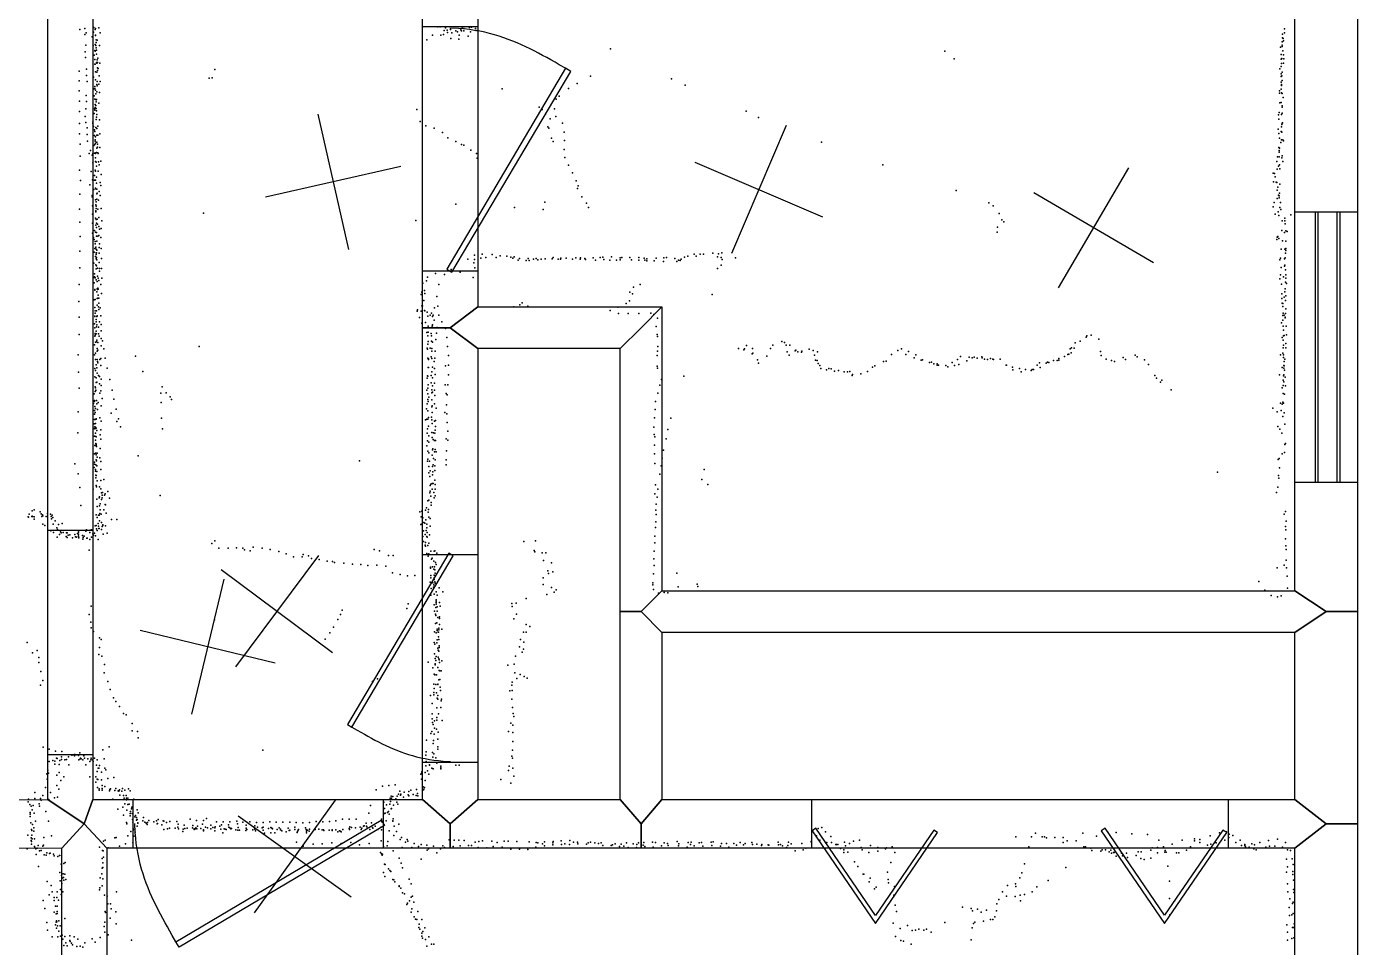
# Model space of a CAD drawing. Header units: millimetres. Extents: x -399 to 13959, y -15390 to 1030.
# Drawn here: x 10125 to 13959, y -7408 to -4755 of the extents above; entities that cross this region are included whole.
import ezdxf

# ---------------------------------------------------------------- set-up
doc = ezdxf.new("R2010")
doc.units = ezdxf.units.MM
for name, color, linetype in [('DOORS', 7, 'Continuous'), ('P', 9, 'Continuous'), ('PANOS', 10, 'Continuous'), ('ROOMS', 1, 'Continuous'), ('WALLS', 3, 'Continuous'), ('WINDOWS', 6, 'Continuous')]:
    doc.layers.add(name, color=color, linetype=linetype)

# ---------------------------------------------------------------- blocks, each defined once
blk = doc.blocks.new('1-Standard_3C')
for points in [[(-403.982, 5.64828), (253.382, 394.931), (263.573, 377.722), (-393.791, -11.5606), (-403.982, 5.64828)], [(263.573, 377.722), (275.367, 357.142), (283.15, 343.495), (290.844, 329.879), (298.429, 316.269), (305.882, 302.642), (313.184, 288.973), (320.313, 275.239), (327.249, 261.416), (333.971, 247.479), (340.456, 233.405), (346.686, 219.17), (352.638, 204.75), (358.291, 190.121), (363.626, 175.258), (368.62, 160.139), (373.253, 144.738), (377.503, 129.032), (381.351, 112.998), (384.774, 96.6102), (387.752, 79.8457), (390.265, 62.6802), (392.29, 45.0899), (393.807, 27.0508), (395.085, -0.90191)]]:
    blk.add_lwpolyline(points)
blk = doc.blocks.new('7-Bifold_42')
for points in [[(-898.992, 30.3406), (-625.387, 430.985)], [(-625.387, 430.985), (-356.55, 38.1576), (-373.055, 26.8622)], [(350.975, 30.1593), (624.58, 430.804)], [(624.58, 430.804), (893.417, 37.9763), (876.912, 26.6809)], [(-625.37, 395.547), (-882.476, 19.0615), (-898.992, 30.3406)], [(-373.055, 26.8622), (-625.37, 395.547)], [(624.597, 395.366), (367.491, 18.8802), (350.975, 30.1593)], [(876.912, 26.6809), (624.597, 395.366)]]:
    blk.add_lwpolyline(points)
blk = doc.blocks.new('1-Standard_45')
for points in [[(-590, 42.9766), (589.999, 42.9766), (589.999, 32.9766), (-590, 32.9766), (-590, 42.9766)], [(-590.014, -44.0958), (589.985, -44.0958), (589.985, -54.0958), (-590.014, -54.0958), (-590.014, -44.0958)]]:
    blk.add_lwpolyline(points)

msp = doc.modelspace()

# ---------------------------------------------------------------- linework, layer by layer
at = {"layer": 'DOORS'}
for points in [[(11425.1, -4755.05), (11425.1, -5459.11), (11265.1, -5459.11), (11265.1, -4755.05), (11425.1, -4755.05)], [(10185.6, -6853.04), (10185.6, -6205.78), (10315.6, -6205.78), (10315.6, -6853.04), (10185.6, -6853.04)], [(11425.1, -6275.45), (11425.1, -6875.45), (11265.1, -6875.45), (11265.1, -6275.45), (11425.1, -6275.45)], [(10431.9, -6982.05), (11151.9, -6981.83), (11151.9, -7121.83), (10431.9, -7122.05), (10431.9, -6982.05)], [(12387.1, -6981.78), (13587.1, -6981.78), (13587.1, -7121.78), (12387.1, -7121.78), (12387.1, -6981.78)]]:
    msp.add_lwpolyline(points, dxfattribs=at)
at = {"layer": 'P'}
for p in [(10278, -4763), (10292, -4760), (10292, -4778), (10296, -4773), (10313, -4784), (10317, -4771), (10318, -4758), (10322, -4763), (10323, -4760), (10323, -4780), (10323, -4781), (10333, -4759), (10337, -4773), (11294, -4780), (11309, -4756), (11316, -4756), (11318, -4780), (11326, -4778), (11328, -4766), (11332, -4759), (11336, -4765), (11337, -4772), (11346, -4763), (11347, -4789), (11350, -4773), (11361, -4767), (11366, -4770), (11370, -4791), (11371, -4780), (11376, -4764), (11378, -4767), (11380, -4757), (11384, -4760), (11384, -4767), (11397, -4783), (11401, -4756), (11401, -4758), (11404, -4770), (11406, -4757), (11418, -4760), (11420, -4766), (13743, -4777), (13743, -4787), (13745, -4789), (13749, -4761), (13749, -4773), (10293, -4828), (10295, -4808), (10316, -4810), (10321, -4824), (10322, -4807), (10322, -4826), (10324, -4809), (10325, -4793), (10325, -4801), (10325, -4816), (10326, -4823), (10328, -4794), (10335, -4809), (11278, -4793), (11807, -4819), (12770, -4826), (13737, -4814), (13742, -4799), (13742, -4808), (13742, -4812), (13744, -4825), (13746, -4796), (10294, -4844), (10319, -4837), (10321, -4850), (10321, -4863), (10322, -4863), (10326, -4834), (10326, -4858), (10327, -4860), (10328, -4851), (10329, -4858), (10330, -4846), (10336, -4860), (12797, -4848), (13739, -4835), (13739, -4849), (13740, -4861), (13741, -4847), (13746, -4836), (13746, -4860), (13747, -4848), (10276, -4883), (10297, -4878), (10297, -4896), (10317, -4901), (10323, -4885), (10323, -4908), (10327, -4886), (10329, -4874), (10329, -4881), (10331, -4876), (10334, -4897), (10651, -4904), (10659, -4903), (10667, -4879), (11749, -4898), (11983, -4905), (13736, -4877), (13739, -4870), (13739, -4891), (13739, -4899), (13741, -4897), (13742, -4886), (10276, -4911), (10276, -4940), (10299, -4913), (10319, -4934), (10321, -4928), (10321, -4933), (10323, -4938), (10327, -4922), (10327, -4943), (10328, -4913), (10328, -4926), (10333, -4921), (10335, -4945), (10337, -4913), (11495, -4934), (11686, -4933), (11711, -4919), (12022, -4924), (13735, -4940), (13739, -4915), (13739, -4935), (13740, -4922), (13740, -4925), (13740, -4946), (13742, -4910), (10277, -4970), (10296, -4953), (10297, -4971), (10319, -4954), (10321, -4964), (10322, -4979), (10324, -4949), (10324, -4982), (10325, -4965), (10325, -4966), (10325, -4972), (10326, -4965), (10333, -4976), (11650, -4964), (11659, -4955), (13735, -4947), (13736, -4975), (13739, -4974), (13742, -4948), (13742, -4983), (13745, -4959), (10277, -5000), (10293, -5014), (10295, -4992), (10319, -5005), (10320, -4992), (10321, -4996), (10322, -4988), (10325, -4991), (10325, -5023), (10326, -4998), (10326, -5016), (10327, -5008), (11249, -4994), (11601, -4987), (11610, -4994), (11620, -5007), (11633, -5021), (11646, -4992), (11649, -5014), (12198, -4999), (12233, -5017), (13732, -5009), (13733, -5022), (13734, -5002), (13740, -5008), (13742, -4987), (13742, -5004), (10277, -5034), (10295, -5031), (10299, -5047), (10315, -5030), (10315, -5034), (10317, -5043), (10320, -5052), (10321, -5057), (10324, -5046), (10327, -5049), (10330, -5042), (10335, -5024), (11259, -5028), (11275, -5041), (11299, -5048), (11323, -5060), (11626, -5044), (11629, -5048), (11669, -5033), (11673, -5059), (13731, -5050), (13739, -5057), (13740, -5044), (13741, -5037), (13741, -5059), (13742, -5033), (13743, -5032), (10277, -5064), (10279, -5094), (10299, -5066), (10300, -5085), (10316, -5097), (10318, -5098), (10320, -5069), (10321, -5095), (10322, -5081), (10322, -5085), (10323, -5073), (10323, -5091), (10327, -5068), (10327, -5088), (10329, -5094), (10330, -5068), (10336, -5064), (11338, -5075), (11361, -5086), (11378, -5095), (11384, -5097), (11637, -5076), (11642, -5086), (11674, -5083), (12415, -5088), (13733, -5063), (13735, -5076), (13738, -5089), (13740, -5081), (13744, -5081), (13746, -5084), (10279, -5128), (10305, -5121), (10309, -5112), (10313, -5125), (10315, -5122), (10320, -5120), (10323, -5121), (10323, -5133), (10324, -5119), (10326, -5118), (10327, -5105), (10329, -5102), (10330, -5119), (10331, -5121), (10336, -5103), (11405, -5111), (11421, -5121), (11423, -5134), (11673, -5109), (11675, -5132), (13729, -5130), (13733, -5103), (13734, -5112), (13734, -5117), (13734, -5130), (13735, -5105), (13741, -5133), (13742, -5127), (10277, -5169), (10311, -5172), (10315, -5147), (10322, -5169), (10323, -5144), (10323, -5171), (10325, -5146), (10326, -5157), (10331, -5171), (10332, -5145), (10334, -5153), (10338, -5143), (11686, -5154), (11697, -5176), (12592, -5153), (13727, -5144), (13728, -5166), (13732, -5157), (13735, -5153), (13736, -5165), (13744, -5144), (10280, -5198), (10307, -5211), (10314, -5196), (10320, -5184), (10320, -5197), (10323, -5197), (10326, -5189), (10326, -5206), (10337, -5204), (10338, -5213), (10339, -5181), (11708, -5199), (11714, -5214), (13716, -5177), (13717, -5202), (13720, -5178), (13722, -5188), (13725, -5203), (13727, -5204), (13736, -5209), (10278, -5238), (10313, -5242), (10313, -5245), (10318, -5224), (10323, -5220), (10324, -5222), (10327, -5223), (10327, -5237), (10327, -5252), (10328, -5235), (10334, -5230), (10337, -5242), (11712, -5221), (11724, -5245), (12803, -5227), (13728, -5226), (13728, -5250), (13730, -5218), (13732, -5241), (13734, -5243), (13734, -5248), (13735, -5235), (10277, -5281), (10314, -5271), (10323, -5254), (10324, -5268), (10324, -5286), (10324, -5289), (10325, -5260), (10325, -5272), (10325, -5279), (10330, -5281), (10332, -5255), (10339, -5279), (11361, -5267), (11530, -5276), (11613, -5282), (11618, -5261), (11738, -5264), (11744, -5276), (12897, -5263), (12910, -5271), (13716, -5274), (13719, -5262), (13731, -5289), (13736, -5276), (13737, -5262), (13738, -5282), (10278, -5318), (10314, -5295), (10314, -5321), (10323, -5307), (10324, -5327), (10325, -5311), (10326, -5321), (10328, -5310), (10329, -5324), (10333, -5305), (10341, -5315), (10634, -5292), (11246, -5314), (12927, -5293), (12935, -5312), (12940, -5317), (13722, -5295), (13733, -5299), (13742, -5315), (13750, -5307), (13750, -5315), (13751, -5323), (13767, -5297), (10279, -5360), (10314, -5350), (10317, -5363), (10319, -5368), (10320, -5342), (10323, -5347), (10326, -5334), (10326, -5348), (10326, -5359), (10330, -5359), (10333, -5331), (10333, -5357), (10335, -5339), (10338, -5363), (10339, -5337), (12921, -5347), (12922, -5333), (13727, -5368), (13728, -5362), (13730, -5360), (13733, -5365), (13741, -5342), (13749, -5348), (13753, -5343), (13757, -5345), (10278, -5402), (10319, -5405), (10321, -5394), (10322, -5374), (10322, -5381), (10324, -5390), (10325, -5396), (10327, -5373), (10327, -5399), (10334, -5391), (10335, -5381), (10339, -5394), (13739, -5396), (13743, -5372), (13750, -5396), (13753, -5373), (13753, -5394), (13753, -5400), (10318, -5437), (10323, -5417), (10324, -5441), (10325, -5407), (10325, -5412), (10325, -5424), (10326, -5407), (10326, -5420), (10326, -5444), (10327, -5427), (10334, -5408), (10334, -5435), (10340, -5423), (11396, -5425), (11413, -5436), (11415, -5413), (11415, -5426), (11433, -5422), (11437, -5411), (11448, -5420), (11466, -5412), (11478, -5420), (11489, -5415), (11508, -5416), (11520, -5419), (11526, -5422), (11529, -5418), (11541, -5428), (11545, -5423), (11564, -5429), (11570, -5423), (11573, -5429), (11585, -5425), (11593, -5423), (11598, -5427), (11607, -5425), (11619, -5424), (11639, -5424), (11642, -5420), (11656, -5425), (11663, -5425), (11664, -5422), (11679, -5422), (11697, -5425), (11707, -5421), (11720, -5425), (11721, -5421), (11733, -5423), (11735, -5426), (11757, -5421), (11764, -5428), (11777, -5420), (11785, -5419), (11788, -5426), (11805, -5428), (11810, -5418), (11824, -5428), (11835, -5421), (11835, -5427), (11840, -5420), (11863, -5420), (11867, -5427), (11889, -5420), (11889, -5428), (11904, -5422), (11906, -5428), (11912, -5424), (11912, -5430), (11933, -5430), (11939, -5422), (11960, -5432), (11961, -5421), (11968, -5420), (11992, -5423), (11998, -5432), (12003, -5428), (12008, -5429), (12011, -5425), (12020, -5419), (12030, -5416), (12048, -5411), (12054, -5416), (12065, -5411), (12075, -5411), (12102, -5408), (12115, -5418), (12118, -5410), (12126, -5420), (12126, -5442), (12128, -5407), (12129, -5426), (12167, -5421), (13736, -5427), (13737, -5422), (13749, -5424), (13750, -5442), (13751, -5421), (13752, -5408), (10278, -5450), (10319, -5478), (10320, -5467), (10320, -5476), (10322, -5479), (10325, -5453), (10329, -5451), (10329, -5474), (10331, -5480), (10335, -5452), (10335, -5460), (10340, -5452), (10341, -5480), (11280, -5477), (11303, -5466), (11329, -5469), (11348, -5455), (11374, -5462), (11411, -5478), (11416, -5450), (12115, -5452), (13736, -5482), (13737, -5470), (13739, -5449), (13746, -5476), (13749, -5445), (13752, -5456), (13753, -5470), (13753, -5480), (10276, -5498), (10319, -5493), (10321, -5512), (10321, -5514), (10325, -5485), (10327, -5519), (10328, -5489), (10328, -5510), (10329, -5512), (10330, -5509), (10331, -5511), (10333, -5486), (10338, -5498), (11263, -5520), (11264, -5518), (11266, -5494), (11271, -5515), (11277, -5487), (11312, -5498), (11863, -5520), (11873, -5506), (11892, -5498), (13740, -5497), (13750, -5519), (13751, -5510), (13752, -5491), (13755, -5495), (10275, -5547), (10319, -5542), (10322, -5541), (10322, -5541), (10328, -5538), (10328, -5558), (10330, -5537), (10331, -5529), (10333, -5537), (10333, -5552), (10340, -5524), (11261, -5527), (11263, -5559), (11265, -5544), (11265, -5559), (11269, -5544), (11272, -5524), (11307, -5533), (11546, -5557), (11552, -5551), (11852, -5553), (11862, -5545), (11870, -5525), (12100, -5527), (13741, -5525), (13741, -5538), (13742, -5552), (13744, -5553), (13748, -5534), (13752, -5544), (13753, -5531), (10276, -5592), (10321, -5564), (10321, -5589), (10321, -5590), (10322, -5574), (10322, -5581), (10326, -5574), (10327, -5590), (10328, -5588), (10332, -5562), (10333, -5570), (10337, -5565), (10338, -5588), (11250, -5575), (11251, -5571), (11257, -5593), (11261, -5575), (11271, -5573), (11272, -5574), (11279, -5578), (11281, -5589), (11287, -5586), (11291, -5581), (11294, -5590), (11296, -5586), (11300, -5565), (11309, -5560), (11312, -5586), (11528, -5562), (11569, -5560), (11806, -5573), (11828, -5563), (11830, -5582), (11858, -5582), (11889, -5582), (11923, -5581), (11932, -5584), (11942, -5595), (13744, -5561), (13744, -5587), (13745, -5581), (13748, -5586), (13751, -5592), (13751, -5594), (13752, -5582), (13753, -5568), (10320, -5611), (10321, -5623), (10325, -5599), (10325, -5606), (10325, -5632), (10326, -5620), (10327, -5614), (10332, -5621), (10335, -5606), (10339, -5613), (10339, -5631), (11263, -5609), (11274, -5607), (11278, -5636), (11282, -5618), (11282, -5635), (11293, -5618), (11294, -5614), (11299, -5601), (11308, -5622), (11321, -5606), (11332, -5625), (11939, -5619), (13740, -5608), (13744, -5601), (13745, -5618), (13746, -5630), (13754, -5618), (10276, -5642), (10320, -5672), (10321, -5647), (10322, -5639), (10322, -5644), (10323, -5664), (10325, -5640), (10326, -5663), (10327, -5658), (10330, -5665), (10332, -5640), (10334, -5647), (10339, -5654), (10343, -5660), (11281, -5646), (11281, -5670), (11282, -5662), (11290, -5639), (11291, -5646), (11291, -5661), (11294, -5664), (11304, -5656), (11306, -5638), (11335, -5651), (11941, -5642), (11942, -5648), (12199, -5674), (12275, -5673), (12301, -5662), (12308, -5665), (12313, -5673), (12324, -5673), (13146, -5666), (13160, -5661), (13178, -5650), (13179, -5646), (13192, -5644), (13214, -5655), (13742, -5651), (13745, -5658), (13746, -5646), (13746, -5673), (13748, -5645), (13748, -5645), (13753, -5668), (13755, -5643), (10273, -5701), (10320, -5701), (10323, -5696), (10328, -5682), (10328, -5690), (10330, -5687), (10338, -5711), (10339, -5675), (10347, -5683), (10351, -5710), (10438, -5704), (10622, -5677), (11279, -5681), (11280, -5684), (11281, -5710), (11283, -5712), (11287, -5681), (11290, -5706), (11292, -5682), (11292, -5690), (11292, -5711), (11301, -5710), (11302, -5690), (11337, -5677), (11340, -5703), (11941, -5703), (11942, -5690), (11943, -5677), (12176, -5682), (12191, -5686), (12193, -5683), (12215, -5698), (12216, -5682), (12217, -5696), (12257, -5704), (12268, -5682), (12316, -5692), (12322, -5702), (12339, -5689), (12341, -5687), (12347, -5692), (12357, -5693), (12358, -5690), (12379, -5684), (12391, -5688), (12395, -5702), (12403, -5692), (12617, -5700), (12635, -5688), (12645, -5683), (12658, -5700), (12666, -5691), (12682, -5709), (12687, -5701), (12815, -5705), (12840, -5707), (12849, -5709), (12855, -5707), (12863, -5710), (12877, -5706), (12878, -5709), (12885, -5713), (12902, -5711), (12909, -5713), (12930, -5713), (13099, -5711), (13115, -5705), (13125, -5700), (13128, -5699), (13131, -5683), (13134, -5695), (13135, -5680), (13143, -5681), (13219, -5691), (13221, -5703), (13235, -5713), (13284, -5708), (13319, -5702), (13324, -5706), (13737, -5701), (13744, -5696), (13745, -5680), (13746, -5701), (13746, -5708), (13750, -5713), (13753, -5680), (10274, -5751), (10321, -5740), (10323, -5714), (10323, -5746), (10325, -5729), (10327, -5738), (10328, -5714), (10329, -5720), (10330, -5724), (10336, -5714), (10338, -5731), (10357, -5739), (10459, -5749), (11282, -5737), (11283, -5714), (11283, -5737), (11292, -5750), (11294, -5736), (11299, -5720), (11300, -5740), (11332, -5732), (11340, -5730), (11941, -5733), (11942, -5739), (12231, -5715), (12233, -5725), (12398, -5716), (12402, -5717), (12405, -5726), (12410, -5731), (12413, -5740), (12429, -5744), (12436, -5740), (12443, -5741), (12452, -5748), (12464, -5746), (12480, -5750), (12490, -5750), (12497, -5749), (12547, -5749), (12562, -5736), (12569, -5732), (12594, -5720), (12601, -5719), (12702, -5716), (12706, -5715), (12726, -5723), (12732, -5722), (12739, -5727), (12748, -5727), (12748, -5730), (12752, -5730), (12773, -5731), (12779, -5735), (12791, -5723), (12798, -5731), (12807, -5714), (12811, -5728), (12834, -5718), (12893, -5714), (12911, -5714), (12947, -5730), (12948, -5730), (12965, -5736), (12966, -5744), (12985, -5740), (12990, -5750), (13003, -5743), (13019, -5746), (13022, -5743), (13026, -5743), (13036, -5730), (13043, -5724), (13045, -5737), (13062, -5725), (13066, -5722), (13070, -5723), (13083, -5717), (13094, -5717), (13099, -5716), (13251, -5717), (13259, -5720), (13291, -5714), (13346, -5715), (13357, -5728), (13742, -5737), (13747, -5731), (13747, -5739), (13748, -5720), (13748, -5732), (13749, -5745), (10321, -5764), (10325, -5767), (10325, -5780), (10327, -5779), (10328, -5753), (10332, -5760), (10335, -5763), (10335, -5784), (10339, -5771), (10339, -5789), (10364, -5772), (11279, -5768), (11280, -5761), (11281, -5762), (11282, -5787), (11290, -5760), (11290, -5781), (11294, -5767), (11300, -5782), (11302, -5757), (11331, -5787), (11338, -5787), (11340, -5758), (11949, -5788), (11954, -5772), (12018, -5762), (12503, -5760), (12504, -5757), (12528, -5755), (13375, -5760), (13380, -5768), (13392, -5779), (13396, -5774), (13735, -5758), (13745, -5774), (13745, -5789), (13746, -5761), (13747, -5758), (13747, -5778), (13751, -5765), (10276, -5797), (10319, -5813), (10322, -5793), (10322, -5806), (10323, -5796), (10324, -5802), (10324, -5803), (10336, -5811), (10338, -5804), (10342, -5826), (10371, -5802), (10376, -5828), (10511, -5811), (10515, -5793), (10527, -5810), (10538, -5822), (11278, -5802), (11281, -5797), (11281, -5813), (11284, -5823), (11292, -5801), (11292, -5810), (11294, -5790), (11294, -5808), (11300, -5802), (11301, -5818), (11333, -5812), (11336, -5816), (11943, -5811), (13422, -5801), (13742, -5796), (13745, -5812), (13749, -5814), (13752, -5790), (10273, -5865), (10317, -5841), (10320, -5832), (10320, -5835), (10320, -5861), (10321, -5849), (10323, -5855), (10326, -5832), (10327, -5842), (10329, -5858), (10331, -5838), (10339, -5848), (10383, -5857), (10512, -5838), (10542, -5829), (11277, -5856), (11279, -5842), (11281, -5829), (11281, -5862), (11282, -5835), (11292, -5830), (11292, -5850), (11293, -5848), (11300, -5842), (11305, -5854), (11334, -5845), (11936, -5858), (11937, -5835), (13715, -5854), (13728, -5865), (13737, -5840), (13739, -5861), (13742, -5843), (13744, -5837), (13746, -5840), (10319, -5899), (10320, -5872), (10320, -5887), (10322, -5867), (10322, -5887), (10323, -5898), (10325, -5885), (10325, -5886), (10336, -5882), (10339, -5892), (10368, -5869), (10385, -5893), (10389, -5885), (10513, -5883), (11274, -5888), (11278, -5886), (11281, -5886), (11283, -5881), (11291, -5880), (11292, -5888), (11293, -5867), (11293, -5898), (11300, -5892), (11303, -5890), (11330, -5867), (11335, -5871), (11336, -5896), (11934, -5882), (11981, -5883), (13744, -5878), (13748, -5868), (13750, -5900), (10272, -5925), (10319, -5913), (10320, -5935), (10321, -5908), (10321, -5914), (10323, -5909), (10323, -5926), (10324, -5936), (10325, -5912), (10325, -5937), (10327, -5919), (10337, -5931), (10338, -5917), (10395, -5908), (10516, -5914), (11279, -5926), (11280, -5914), (11283, -5906), (11284, -5934), (11292, -5924), (11293, -5939), (11297, -5925), (11301, -5926), (11302, -5918), (11303, -5907), (11333, -5943), (11338, -5921), (11932, -5909), (11933, -5930), (11935, -5937), (11967, -5943), (11972, -5916), (13730, -5907), (13736, -5915), (13741, -5926), (10321, -5962), (10323, -5946), (10324, -5956), (10325, -5958), (10325, -5961), (10326, -5965), (10337, -5970), (10338, -5944), (11278, -5963), (11280, -5948), (11281, -5978), (11284, -5952), (11294, -5974), (11295, -5971), (11296, -5945), (11300, -5947), (11300, -5980), (11302, -5973), (11303, -5947), (11305, -5980), (11334, -5977), (11338, -5946), (11934, -5961), (11960, -5975), (13750, -5959), (13752, -5956), (10264, -6015), (10320, -5986), (10320, -6010), (10320, -6016), (10323, -5984), (10324, -6018), (10325, -5989), (10325, -6003), (10326, -6006), (10327, -5984), (10327, -6020), (10328, -5984), (10328, -5995), (10336, -5997), (10338, -6008), (10446, -5992), (11084, -6006), (11280, -6007), (11281, -6001), (11284, -5983), (11285, -6007), (11293, -5990), (11296, -6018), (11297, -5999), (11301, -6020), (11302, -6003), (11333, -6003), (11333, -6018), (11934, -5986), (11935, -6014), (11953, -6020), (11956, -5998), (13731, -6002), (13734, -5999), (13742, -5986), (13749, -5982), (10273, -6043), (10319, -6025), (10323, -6031), (10323, -6036), (10324, -6047), (10324, -6055), (10325, -6048), (10327, -6037), (10338, -6031), (11284, -6022), (11284, -6041), (11286, -6051), (11287, -6035), (11294, -6022), (11294, -6046), (11295, -6038), (11301, -6034), (11949, -6044), (12077, -6031), (13556, -6039), (13732, -6048), (13733, -6056), (13735, -6026), (10278, -6083), (10316, -6088), (10325, -6077), (10326, -6081), (10328, -6064), (10335, -6081), (10338, -6063), (10338, -6087), (10347, -6060), (10359, -6094), (11287, -6077), (11287, -6093), (11289, -6073), (11293, -6071), (11293, -6088), (11296, -6071), (11301, -6062), (11302, -6074), (11302, -6088), (11937, -6075), (11943, -6088), (12070, -6060), (12087, -6074), (13730, -6082), (10281, -6135), (10327, -6116), (10334, -6113), (10335, -6110), (10337, -6130), (10340, -6098), (10340, -6117), (10342, -6105), (10342, -6113), (10343, -6097), (10349, -6105), (10351, -6101), (10351, -6132), (10352, -6133), (10363, -6114), (10509, -6106), (11281, -6121), (11284, -6119), (11286, -6098), (11289, -6108), (11290, -6126), (11290, -6134), (11298, -6097), (11299, -6113), (11302, -6107), (11935, -6101), (11939, -6131), (11941, -6111), (13726, -6097), (10129, -6167), (10130, -6168), (10132, -6160), (10140, -6166), (10141, -6150), (10141, -6165), (10142, -6166), (10146, -6147), (10146, -6167), (10164, -6153), (10167, -6159), (10168, -6166), (10170, -6162), (10171, -6164), (10181, -6166), (10185, -6158), (10193, -6160), (10195, -6166), (10196, -6173), (10198, -6163), (10200, -6169), (10325, -6162), (10328, -6138), (10328, -6169), (10332, -6163), (10334, -6163), (10335, -6136), (10336, -6158), (10337, -6147), (10339, -6160), (10347, -6147), (10354, -6157), (11258, -6153), (11261, -6167), (11263, -6151), (11266, -6170), (11274, -6148), (11277, -6141), (11282, -6154), (11283, -6146), (11284, -6168), (11287, -6172), (11938, -6148), (11939, -6161), (13748, -6160), (13752, -6152), (10146, -6174), (10171, -6188), (10177, -6192), (10194, -6208), (10201, -6188), (10207, -6179), (10212, -6199), (10214, -6204), (10216, -6189), (10222, -6211), (10227, -6187), (10274, -6209), (10295, -6209), (10297, -6205), (10308, -6206), (10312, -6205), (10322, -6193), (10325, -6192), (10326, -6202), (10328, -6207), (10331, -6187), (10332, -6194), (10333, -6201), (10334, -6201), (10335, -6179), (10340, -6184), (10340, -6204), (10342, -6195), (10344, -6190), (10344, -6192), (10352, -6193), (10369, -6175), (10385, -6175), (11260, -6189), (11263, -6188), (11268, -6208), (11269, -6184), (11272, -6186), (11275, -6176), (11276, -6207), (11278, -6188), (11278, -6199), (11287, -6194), (11937, -6198), (11938, -6182), (13752, -6195), (13753, -6205), (13754, -6180), (10202, -6212), (10213, -6226), (10219, -6218), (10224, -6213), (10230, -6212), (10239, -6224), (10240, -6213), (10241, -6213), (10241, -6227), (10244, -6220), (10249, -6219), (10257, -6228), (10264, -6218), (10265, -6225), (10268, -6226), (10271, -6215), (10274, -6213), (10274, -6219), (10274, -6224), (10275, -6228), (10286, -6221), (10287, -6232), (10288, -6227), (10290, -6223), (10298, -6229), (10299, -6229), (10307, -6212), (10307, -6233), (10312, -6226), (10315, -6216), (10317, -6220), (10320, -6214), (10323, -6222), (10331, -6233), (10345, -6217), (10357, -6214), (10658, -6244), (10667, -6236), (11266, -6224), (11268, -6238), (11273, -6218), (11273, -6249), (11274, -6241), (11278, -6224), (11279, -6212), (11279, -6226), (11281, -6250), (11284, -6243), (11285, -6219), (11557, -6238), (11591, -6236), (11935, -6223), (11935, -6242), (13752, -6231), (10305, -6263), (10678, -6258), (10705, -6258), (10729, -6257), (10748, -6258), (10752, -6262), (10769, -6265), (10777, -6255), (10803, -6258), (10826, -6261), (10851, -6267), (10872, -6274), (10894, -6283), (10919, -6283), (10921, -6276), (10937, -6280), (10945, -6287), (11126, -6261), (11141, -6265), (11167, -6279), (11181, -6279), (11274, -6252), (11278, -6273), (11282, -6281), (11284, -6274), (11289, -6266), (11293, -6286), (11299, -6266), (11301, -6265), (11307, -6272), (11587, -6264), (11589, -6268), (11610, -6271), (11621, -6271), (11932, -6288), (11933, -6266), (13753, -6251), (13754, -6261), (10968, -6290), (10991, -6295), (11006, -6296), (11012, -6299), (11039, -6301), (11064, -6304), (11088, -6305), (11108, -6308), (11134, -6307), (11160, -6309), (11288, -6312), (11288, -6315), (11291, -6289), (11294, -6311), (11298, -6295), (11298, -6318), (11300, -6311), (11301, -6320), (11303, -6299), (11305, -6305), (11614, -6293), (11626, -6323), (11637, -6300), (11641, -6326), (11933, -6308), (13728, -6314), (13748, -6307), (13754, -6292), (13755, -6314), (11179, -6329), (11201, -6333), (11222, -6337), (11243, -6336), (11287, -6356), (11289, -6336), (11289, -6343), (11295, -6357), (11298, -6363), (11299, -6335), (11299, -6343), (11299, -6348), (11301, -6355), (11302, -6330), (11302, -6358), (11613, -6343), (11613, -6362), (11628, -6331), (11929, -6357), (11929, -6363), (11931, -6332), (11998, -6330), (12057, -6361), (13675, -6354), (13757, -6338), (11289, -6393), (11290, -6374), (11297, -6370), (11299, -6390), (11305, -6383), (11308, -6393), (11313, -6372), (11324, -6383), (11564, -6403), (11624, -6391), (11637, -6371), (11645, -6384), (11650, -6378), (11931, -6377), (11945, -6387), (11962, -6385), (11972, -6386), (12002, -6369), (12059, -6368), (13692, -6379), (13711, -6394), (13729, -6398), (13739, -6395), (13758, -6373), (10311, -6425), (11034, -6436), (11220, -6431), (11224, -6418), (11299, -6421), (11300, -6439), (11304, -6429), (11305, -6406), (11305, -6410), (11305, -6414), (11305, -6419), (11308, -6427), (11308, -6439), (11314, -6414), (11316, -6425), (11523, -6417), (11524, -6426), (11535, -6416), (10305, -6449), (10310, -6471), (10666, -6464), (11021, -6463), (11029, -6449), (11303, -6448), (11303, -6475), (11304, -6452), (11307, -6473), (11309, -6457), (11314, -6455), (11314, -6460), (11314, -6478), (11528, -6461), (11536, -6448), (11564, -6478), (10311, -6487), (10317, -6498), (10335, -6516), (10998, -6502), (11009, -6485), (11300, -6499), (11305, -6502), (11308, -6491), (11308, -6495), (11310, -6500), (11311, -6500), (11311, -6513), (11312, -6488), (11312, -6493), (11321, -6491), (11556, -6500), (11564, -6500), (11575, -6483), (10126, -6529), (10155, -6552), (10335, -6544), (10339, -6521), (10985, -6520), (11299, -6529), (11301, -6534), (11307, -6530), (11308, -6522), (11309, -6546), (11310, -6551), (11312, -6521), (11312, -6554), (11313, -6539), (11313, -6544), (11545, -6542), (11548, -6521), (11556, -6549), (11557, -6528), (10142, -6559), (10160, -6573), (10160, -6587), (10333, -6564), (10341, -6569), (10349, -6593), (11282, -6586), (11300, -6562), (11302, -6575), (11302, -6591), (11302, -6594), (11304, -6581), (11305, -6570), (11310, -6572), (11312, -6576), (11313, -6579), (11314, -6587), (11321, -6582), (11511, -6595), (11529, -6592), (11533, -6569), (11552, -6557), (10166, -6613), (10348, -6617), (11295, -6602), (11299, -6621), (11301, -6623), (11306, -6623), (11309, -6601), (11313, -6610), (11315, -6611), (11319, -6611), (11531, -6617), (11537, -6633), (11547, -6622), (11558, -6627), (11567, -6632), (10165, -6652), (10171, -6639), (10359, -6642), (10365, -6665), (11121, -6642), (11136, -6634), (11298, -6649), (11299, -6662), (11304, -6650), (11309, -6649), (11309, -6650), (11312, -6637), (11315, -6636), (11316, -6658), (11317, -6668), (11517, -6669), (11523, -6652), (11524, -6644), (11524, -6668), (10375, -6689), (10382, -6699), (11288, -6682), (11293, -6705), (11298, -6673), (11298, -6680), (11306, -6674), (11308, -6690), (11309, -6682), (11309, -6693), (11319, -6697), (11320, -6693), (11523, -6693), (10392, -6714), (10404, -6734), (10411, -6738), (11293, -6735), (11307, -6718), (11307, -6745), (11311, -6735), (11318, -6717), (11525, -6717), (11527, -6734), (11528, -6743), (10429, -6763), (10429, -6784), (10444, -6786), (11292, -6786), (11293, -6749), (11294, -6760), (11296, -6766), (11300, -6755), (11300, -6776), (11306, -6779), (11307, -6753), (11322, -6754), (11513, -6786), (11520, -6762), (11526, -6768), (10446, -6804), (11277, -6811), (11289, -6792), (11296, -6820), (11297, -6812), (11299, -6793), (11309, -6808), (11310, -6788), (11526, -6789), (11526, -6815), (10172, -6831), (10190, -6837), (10208, -6842), (10211, -6863), (10225, -6859), (10226, -6843), (10245, -6859), (10254, -6853), (10255, -6854), (10258, -6853), (10263, -6852), (10263, -6856), (10264, -6852), (10267, -6853), (10274, -6855), (10278, -6847), (10280, -6863), (10289, -6856), (10291, -6863), (10311, -6863), (10320, -6863), (10344, -6839), (10362, -6830), (10805, -6840), (11275, -6854), (11276, -6844), (11294, -6846), (11295, -6860), (11298, -6850), (11304, -6862), (11309, -6830), (11309, -6837), (11523, -6857), (11525, -6840), (11525, -6863), (10186, -6897), (10190, -6872), (10200, -6869), (10206, -6871), (10206, -6880), (10213, -6864), (10218, -6881), (10220, -6869), (10225, -6866), (10235, -6867), (10240, -6866), (10246, -6882), (10275, -6867), (10279, -6865), (10282, -6865), (10287, -6867), (10295, -6882), (10301, -6865), (10307, -6872), (10310, -6867), (10314, -6867), (10316, -6872), (10326, -6883), (10328, -6867), (10328, -6901), (10331, -6891), (10333, -6891), (10335, -6884), (10348, -6865), (10350, -6891), (10353, -6896), (11275, -6885), (11276, -6872), (11280, -6899), (11285, -6882), (11285, -6883), (11292, -6891), (11296, -6893), (11306, -6875), (11307, -6877), (11318, -6886), (11318, -6890), (11318, -6893), (11361, -6883), (11371, -6883), (11513, -6898), (11515, -6886), (11526, -6891), (10183, -6908), (10184, -6909), (10184, -6923), (10188, -6906), (10212, -6912), (10218, -6904), (10223, -6927), (10232, -6916), (10307, -6916), (10324, -6916), (10324, -6932), (10328, -6923), (10330, -6924), (10340, -6903), (10340, -6925), (10359, -6921), (10376, -6918), (11187, -6939), (11260, -6909), (11262, -6907), (11262, -6923), (11263, -6902), (11273, -6904), (11273, -6927), (11284, -6909), (11491, -6924), (11520, -6935), (11528, -6914), (10148, -6962), (10171, -6970), (10179, -6947), (10193, -6962), (10205, -6977), (10212, -6941), (10214, -6975), (10217, -6952), (10329, -6947), (10334, -6951), (10334, -6955), (10342, -6941), (10342, -6950), (10342, -6955), (10350, -6944), (10363, -6957), (10364, -6953), (10366, -6951), (10379, -6956), (10382, -6950), (10388, -6957), (10390, -6958), (10392, -6954), (10393, -6969), (10399, -6958), (10401, -6950), (10404, -6970), (10406, -6978), (10408, -6955), (10411, -6970), (10412, -6978), (10416, -6978), (10418, -6951), (10423, -6957), (11132, -6954), (11150, -6943), (11168, -6941), (11172, -6978), (11175, -6972), (11176, -6978), (11180, -6973), (11192, -6972), (11196, -6966), (11200, -6958), (11202, -6969), (11203, -6966), (11211, -6975), (11212, -6961), (11224, -6968), (11226, -6959), (11226, -6971), (11232, -6955), (11238, -6967), (11247, -6970), (11248, -6953), (11251, -6964), (11252, -6971), (11267, -6945), (11268, -6954), (11269, -6952), (11271, -6947), (10129, -6988), (10130, -6981), (10134, -6996), (10138, -7001), (10141, -7011), (10143, -6999), (10148, -6979), (10161, -6994), (10162, -7001), (10165, -6979), (10167, -6984), (10180, -7016), (10189, -6982), (10373, -6981), (10387, -7010), (10402, -7004), (10408, -6994), (10412, -6983), (10413, -7012), (10416, -6996), (10420, -6995), (10424, -7016), (10427, -7009), (10428, -7004), (10434, -6981), (10443, -7011), (11115, -6999), (11154, -6989), (11156, -7008), (11162, -6997), (11167, -7016), (11171, -6995), (11173, -6987), (11175, -6982), (11175, -7009), (11176, -7008), (11182, -6998), (11188, -6980), (11191, -6989), (11194, -6995), (10135, -7019), (10135, -7024), (10135, -7031), (10137, -7049), (10142, -7054), (10146, -7021), (10150, -7044), (10188, -7044), (10404, -7027), (10412, -7048), (10413, -7052), (10423, -7022), (10423, -7029), (10429, -7022), (10430, -7039), (10431, -7047), (10436, -7032), (10438, -7028), (10441, -7034), (10441, -7041), (10443, -7039), (10445, -7049), (10445, -7050), (10446, -7020), (10459, -7043), (10461, -7034), (10465, -7047), (10469, -7050), (10472, -7054), (10473, -7048), (10477, -7042), (10491, -7046), (10499, -7043), (10501, -7052), (10502, -7051), (10504, -7039), (10514, -7055), (10518, -7043), (10520, -7044), (10528, -7048), (10537, -7045), (10557, -7045), (10561, -7053), (10596, -7038), (10614, -7042), (10631, -7053), (10634, -7042), (10643, -7036), (10672, -7046), (10686, -7055), (10691, -7046), (10706, -7055), (10710, -7046), (10730, -7044), (10732, -7052), (10748, -7047), (10768, -7046), (10787, -7048), (10806, -7048), (10825, -7046), (10844, -7047), (10863, -7047), (10883, -7047), (10901, -7048), (10920, -7049), (10940, -7048), (10959, -7045), (10978, -7046), (10997, -7045), (11016, -7043), (11035, -7038), (11054, -7038), (11074, -7038), (11103, -7050), (11111, -7021), (11118, -7049), (11147, -7038), (11148, -7046), (11156, -7022), (11158, -7021), (11161, -7043), (11164, -7019), (11169, -7024), (11180, -7043), (11180, -7044), (11181, -7037), (11197, -7053), (10128, -7084), (10138, -7092), (10139, -7068), (10140, -7071), (10140, -7084), (10145, -7063), (10145, -7073), (10174, -7091), (10196, -7086), (10379, -7092), (10383, -7091), (10416, -7086), (10425, -7074), (10432, -7070), (10432, -7086), (10433, -7067), (10434, -7087), (10437, -7076), (10443, -7059), (10520, -7068), (10531, -7066), (10536, -7064), (10553, -7064), (10560, -7061), (10562, -7066), (10575, -7074), (10576, -7067), (10579, -7056), (10580, -7065), (10587, -7064), (10603, -7063), (10604, -7057), (10607, -7066), (10607, -7068), (10610, -7066), (10612, -7063), (10615, -7066), (10617, -7059), (10627, -7065), (10634, -7069), (10634, -7072), (10640, -7061), (10646, -7063), (10655, -7056), (10655, -7066), (10661, -7062), (10667, -7063), (10667, -7072), (10668, -7060), (10681, -7059), (10684, -7067), (10690, -7078), (10694, -7066), (10697, -7067), (10700, -7068), (10707, -7061), (10710, -7063), (10713, -7066), (10715, -7065), (10727, -7069), (10733, -7070), (10734, -7062), (10738, -7070), (10756, -7071), (10757, -7056), (10757, -7064), (10759, -7068), (10776, -7069), (10781, -7063), (10782, -7058), (10782, -7067), (10784, -7072), (10790, -7061), (10803, -7063), (10806, -7061), (10806, -7070), (10810, -7079), (10822, -7065), (10828, -7062), (10828, -7078), (10831, -7064), (10833, -7066), (10840, -7078), (10847, -7068), (10852, -7063), (10856, -7067), (10856, -7069), (10860, -7072), (10872, -7075), (10878, -7064), (10881, -7071), (10883, -7070), (10897, -7061), (10897, -7068), (10904, -7077), (10905, -7074), (10907, -7070), (10908, -7068), (10928, -7063), (10930, -7068), (10931, -7073), (10931, -7078), (10934, -7070), (10939, -7073), (10940, -7067), (10956, -7068), (10956, -7068), (10967, -7067), (10976, -7069), (10980, -7069), (10981, -7071), (10996, -7070), (11005, -7069), (11005, -7071), (11016, -7069), (11021, -7075), (11026, -7072), (11029, -7073), (11031, -7075), (11036, -7068), (11054, -7065), (11055, -7068), (11056, -7060), (11061, -7062), (11072, -7063), (11086, -7061), (11089, -7068), (11090, -7064), (11095, -7059), (11097, -7058), (11104, -7059), (11105, -7060), (11114, -7068), (11121, -7062), (11122, -7064), (11129, -7059), (11137, -7068), (11146, -7061), (11147, -7069), (11169, -7072), (11183, -7085), (11184, -7059), (11190, -7074), (11205, -7091), (12401, -7086), (12405, -7065), (12416, -7062), (12426, -7075), (12442, -7088), (12975, -7089), (13020, -7089), (13032, -7079), (13051, -7089), (13057, -7089), (13063, -7092), (13087, -7091), (13111, -7091), (13168, -7079), (13207, -7087), (13264, -7077), (13309, -7081), (13354, -7083), (13535, -7086), (13562, -7078), (13582, -7075), (13589, -7091), (13590, -7082), (13600, -7085), (10126, -7124), (10138, -7100), (10139, -7103), (10139, -7110), (10141, -7095), (10147, -7095), (10147, -7117), (10148, -7121), (10151, -7124), (10155, -7122), (10158, -7114), (10162, -7130), (10167, -7129), (10171, -7116), (10173, -7113), (10335, -7119), (10343, -7129), (10345, -7130), (10346, -7102), (10351, -7099), (10360, -7121), (10392, -7116), (10410, -7109), (10431, -7107), (10902, -7105), (10921, -7116), (10950, -7110), (10976, -7109), (11004, -7107), (11031, -7108), (11059, -7106), (11084, -7112), (11112, -7108), (11146, -7101), (11153, -7117), (11163, -7115), (11165, -7103), (11181, -7130), (11201, -7097), (11207, -7120), (11216, -7105), (11221, -7097), (11223, -7102), (11235, -7120), (11241, -7108), (11254, -7117), (11261, -7111), (11278, -7113), (11279, -7128), (11283, -7124), (11297, -7116), (11317, -7124), (11324, -7115), (11329, -7120), (11342, -7098), (11354, -7117), (11357, -7099), (11370, -7099), (11374, -7115), (11385, -7100), (11398, -7114), (11406, -7114), (11417, -7105), (11426, -7120), (11428, -7103), (11438, -7101), (11451, -7121), (11465, -7102), (11469, -7117), (11480, -7106), (11495, -7119), (11501, -7102), (11512, -7102), (11520, -7125), (11537, -7103), (11545, -7125), (11569, -7126), (11573, -7104), (11592, -7119), (11593, -7106), (11598, -7107), (11611, -7109), (11617, -7104), (11617, -7115), (11641, -7107), (11641, -7112), (11642, -7103), (11665, -7101), (11666, -7111), (11675, -7109), (11689, -7111), (11690, -7100), (11700, -7105), (11712, -7105), (11713, -7109), (11738, -7110), (11743, -7107), (11749, -7105), (11762, -7107), (11772, -7108), (11780, -7107), (11785, -7114), (11809, -7114), (11813, -7112), (11820, -7109), (11833, -7117), (11838, -7110), (11845, -7116), (11853, -7107), (11858, -7120), (11872, -7109), (11882, -7120), (11883, -7111), (11888, -7107), (11901, -7113), (11903, -7106), (11906, -7117), (11928, -7105), (11930, -7119), (11937, -7106), (11954, -7115), (11962, -7107), (11971, -7108), (11973, -7114), (11999, -7103), (12003, -7115), (12004, -7109), (12028, -7119), (12031, -7106), (12037, -7111), (12039, -7105), (12048, -7115), (12062, -7107), (12069, -7106), (12073, -7116), (12097, -7105), (12099, -7114), (12103, -7104), (12124, -7116), (12127, -7108), (12141, -7108), (12148, -7119), (12162, -7108), (12170, -7113), (12181, -7106), (12190, -7112), (12195, -7108), (12214, -7106), (12216, -7111), (12229, -7110), (12242, -7114), (12243, -7111), (12261, -7112), (12263, -7113), (12290, -7105), (12291, -7112), (12297, -7111), (12303, -7115), (12314, -7120), (12318, -7114), (12320, -7105), (12328, -7109), (12339, -7130), (12358, -7108), (12362, -7127), (12370, -7122), (12385, -7103), (12385, -7104), (12410, -7099), (12430, -7106), (12444, -7106), (12456, -7111), (12458, -7111), (12462, -7111), (12470, -7123), (12479, -7127), (12481, -7105), (12484, -7115), (12496, -7108), (12507, -7102), (12524, -7099), (12529, -7120), (12532, -7127), (12556, -7114), (12577, -7120), (12577, -7131), (12599, -7124), (12602, -7121), (12619, -7118), (13012, -7118), (13111, -7106), (13123, -7101), (13149, -7101), (13171, -7118), (13176, -7118), (13191, -7122), (13194, -7129), (13220, -7131), (13224, -7127), (13233, -7127), (13249, -7128), (13364, -7128), (13368, -7121), (13383, -7120), (13387, -7099), (13400, -7118), (13405, -7129), (13425, -7110), (13454, -7099), (13467, -7128), (13478, -7118), (13490, -7095), (13490, -7101), (13505, -7097), (13505, -7106), (13527, -7113), (13537, -7110), (13552, -7107), (13577, -7099), (13609, -7106), (13621, -7099), (13625, -7114), (13635, -7111), (13635, -7114), (13637, -7118), (13647, -7119), (13655, -7109), (13661, -7124), (13663, -7112), (13667, -7127), (13678, -7106), (13695, -7119), (13703, -7100), (13706, -7116), (13721, -7116), (13729, -7096), (13743, -7119), (13752, -7106), (13758, -7127), (13766, -7129), (10152, -7140), (10175, -7141), (10181, -7142), (10183, -7135), (10191, -7137), (10192, -7136), (10202, -7139), (10204, -7144), (10215, -7146), (10219, -7143), (10224, -7168), (10225, -7143), (10232, -7166), (10236, -7163), (10342, -7152), (10344, -7164), (10346, -7148), (11144, -7134), (11147, -7138), (11149, -7142), (11150, -7139), (11156, -7168), (11158, -7169), (11198, -7151), (11204, -7165), (11261, -7154), (11307, -7135), (12479, -7134), (12491, -7133), (12510, -7161), (12551, -7134), (12615, -7163), (12626, -7134), (13000, -7167), (13244, -7132), (13251, -7136), (13256, -7134), (13258, -7134), (13264, -7145), (13279, -7136), (13282, -7144), (13294, -7136), (13297, -7149), (13322, -7143), (13327, -7132), (13335, -7152), (13336, -7132), (13345, -7155), (13364, -7151), (13383, -7135), (13404, -7133), (13408, -7133), (13438, -7135), (13445, -7135), (13755, -7154), (13771, -7153), (13774, -7169), (10159, -7175), (10220, -7192), (10225, -7201), (10227, -7208), (10230, -7196), (10231, -7206), (10235, -7197), (10337, -7207), (10341, -7196), (10342, -7180), (10344, -7178), (11153, -7192), (11157, -7204), (11167, -7181), (11171, -7186), (11174, -7189), (11208, -7179), (12520, -7175), (12535, -7197), (12537, -7197), (12555, -7208), (12605, -7191), (12986, -7207), (12992, -7193), (13119, -7178), (13413, -7174), (13755, -7191), (13758, -7176), (13773, -7189), (13773, -7198), (10184, -7218), (10195, -7229), (10221, -7216), (10222, -7241), (10226, -7224), (10232, -7214), (10238, -7212), (10335, -7242), (10336, -7236), (10342, -7230), (10344, -7210), (11180, -7212), (11183, -7213), (11186, -7219), (11198, -7230), (11198, -7232), (11203, -7237), (11227, -7211), (11233, -7225), (12552, -7219), (12568, -7239), (12572, -7234), (12607, -7212), (12608, -7222), (12625, -7232), (12951, -7229), (12974, -7225), (12975, -7232), (13035, -7233), (13068, -7215), (13418, -7217), (13758, -7225), (13775, -7214), (13775, -7241), (10172, -7273), (10190, -7256), (10198, -7248), (10204, -7264), (10204, -7273), (10212, -7264), (10213, -7248), (10216, -7272), (10224, -7255), (10229, -7248), (10349, -7257), (10357, -7260), (10359, -7282), (10366, -7282), (10384, -7248), (11208, -7251), (11213, -7253), (11220, -7284), (11222, -7280), (11228, -7274), (11233, -7263), (11236, -7260), (11240, -7277), (12623, -7257), (12920, -7282), (12926, -7270), (12936, -7248), (12948, -7260), (12973, -7261), (12987, -7257), (12988, -7274), (13000, -7255), (13022, -7248), (13418, -7267), (13759, -7248), (13764, -7268), (13772, -7281), (13774, -7277), (13776, -7250), (10177, -7296), (10204, -7306), (10208, -7289), (10210, -7311), (10213, -7289), (10213, -7304), (10213, -7310), (10351, -7304), (10352, -7307), (10368, -7297), (10382, -7305), (11233, -7306), (11235, -7297), (11241, -7320), (11252, -7304), (12627, -7286), (12631, -7304), (12821, -7292), (12846, -7296), (12850, -7302), (12864, -7298), (12875, -7306), (12890, -7301), (12914, -7320), (12919, -7302), (13419, -7314), (13762, -7293), (13763, -7316), (13770, -7314), (13774, -7310), (10183, -7336), (10185, -7358), (10208, -7343), (10210, -7335), (10211, -7331), (10211, -7352), (10212, -7334), (10214, -7346), (10217, -7331), (10217, -7361), (10221, -7346), (10235, -7325), (10348, -7348), (10350, -7335), (10365, -7324), (10383, -7340), (11245, -7326), (11249, -7327), (11255, -7350), (11256, -7341), (11258, -7355), (11263, -7327), (11266, -7362), (11272, -7351), (12621, -7338), (12642, -7353), (12663, -7345), (12676, -7359), (12686, -7358), (12695, -7355), (12710, -7358), (12717, -7355), (12770, -7336), (12849, -7351), (12853, -7339), (12857, -7335), (12882, -7332), (12902, -7327), (12909, -7327), (13756, -7343), (13772, -7350), (13775, -7350), (13777, -7340), (10198, -7377), (10215, -7377), (10222, -7375), (10227, -7373), (10229, -7384), (10235, -7376), (10238, -7395), (10249, -7374), (10249, -7388), (10250, -7391), (10254, -7396), (10257, -7400), (10262, -7377), (10272, -7384), (10292, -7395), (10313, -7383), (10322, -7393), (10337, -7379), (10350, -7364), (10360, -7372), (10427, -7387), (11263, -7367), (11263, -7375), (11265, -7381), (11274, -7385), (11284, -7377), (11291, -7398), (11298, -7398), (12628, -7376), (12644, -7388), (12651, -7390), (12673, -7398), (12731, -7364), (12846, -7386), (13758, -7364), (13758, -7387), (13770, -7382), (13776, -7380), (10232, -7402), (10241, -7403), (10269, -7405), (10279, -7404), (10287, -7407), (11278, -7404)]:
    msp.add_point(p, dxfattribs=at)
at = {"layer": 'PANOS'}
for points in [[(10963.7, -5006.85), (11052, -5396.99)], [(12312.8, -5040.32), (12155.8, -5408.22)], [(11202.9, -5157.78), (10812.8, -5246.05)], [(12050.3, -5145.77), (12418.2, -5302.77)], [(13098.2, -5507.25), (13300.7, -5162.26)], [(13372, -5435.98), (13027, -5233.53)], [(10965.5, -6278.66), (10726.4, -6599.3)], [(10685.6, -6319.41), (11006.3, -6558.55)], [(10693.3, -6347.21), (10599.4, -6736.01)], [(10840.7, -6588.59), (10451.9, -6494.62)], [(11013.8, -6983.75), (10780.3, -7308.57)], [(11059.4, -7262.88), (10734.6, -7029.44)]]:
    msp.add_lwpolyline(points, dxfattribs=at)
at = {"layer": 'ROOMS'}
for points in [[(7678.56, -4340.42), (6465.17, -4340.42), (6465.17, -6982.5), (10185.6, -6982.1), (10185.6, -4250.42), (10180.6, -4250.42), (10180.5, -2466.92), (7763.31, -2466.92), (7678.56, -2466.92), (7678.56, -4340.42)], [(10315.6, -4330.42), (10315.6, -6982.08), (11265.1, -6981.8), (11265.1, -5622.57), (11265.1, -4330.42), (10315.6, -4330.42)], [(13779, -4392.8), (11425.1, -4392.8), (11425.1, -5562.57), (11954.9, -5562.57), (11954.9, -6380.22), (13779, -6380.22), (13779, -4392.8)], [(11425.1, -6981.78), (11834.9, -6981.78), (11834.9, -6440.22), (11834.9, -5682.57), (11425.1, -5682.57), (11425.1, -6981.78)], [(13779, -6981.78), (13779, -6500.22), (11954.9, -6500.22), (11954.9, -6981.78), (13779, -6981.78)], [(7976.13, -10421.2), (7976.13, -11055.7), (10225.6, -11055.7), (10225.6, -7122.1), (6465.17, -7122.5), (6465.17, -10421.2), (7976.13, -10421.2)], [(10355.6, -11055.7), (11828.2, -11055.7), (11828.2, -11055.7), (13779, -11055.7), (13779, -7121.78), (11894.9, -7121.78), (11345.1, -7121.78), (11345.1, -7121.78), (10355.6, -7122.07), (10355.6, -11055.7)]]:
    msp.add_lwpolyline(points, close=True, dxfattribs=at)
at = {"layer": 'WALLS'}
for points in [[(10185.6, -6982.1), (10185.6, -4250.42), (10290.6, -4250.42), (10315.6, -4330.42), (10315.6, -6982.08), (10290.6, -7052.09), (10185.6, -6982.1)], [(11425.1, -4392.8), (11425.1, -5562.57), (11345.1, -5622.57), (11265.1, -5622.57), (11265.1, -4330.42), (11345.1, -4250.42), (11425.1, -4392.8)], [(13779, -6380.22), (13779, -4392.8), (13869, -4250.42), (13959, -4250.42), (13959, -6440.22), (13869, -6440.22), (13779, -6380.22)], [(11425.1, -5562.57), (11954.9, -5562.57), (11894.9, -5622.57), (11834.9, -5682.57), (11425.1, -5682.57), (11345.1, -5622.57), (11425.1, -5562.57)], [(11954.9, -5562.57), (11954.9, -6380.22), (11894.9, -6440.22), (11834.9, -6440.22), (11834.9, -5682.57), (11894.9, -5622.57), (11954.9, -5562.57)], [(11425.1, -5682.57), (11425.1, -6981.78), (11345.1, -7051.78), (11265.1, -6981.8), (11265.1, -5622.57), (11345.1, -5622.57), (11425.1, -5682.57)], [(11954.9, -6380.22), (13779, -6380.22), (13869, -6440.22), (13779, -6500.22), (11954.9, -6500.22), (11894.9, -6440.22), (11954.9, -6380.22)], [(11954.9, -6500.22), (11954.9, -6981.78), (11894.9, -7051.78), (11834.9, -6981.78), (11834.9, -6440.22), (11894.9, -6440.22), (11954.9, -6500.22)], [(13779, -6981.78), (13779, -6500.22), (13869, -6440.22), (13959, -6440.22), (13959, -7051.78), (13869, -7051.78), (13779, -6981.78)], [(6465.17, -6982.5), (10185.6, -6982.1), (10290.6, -7052.09), (10225.6, -7122.1), (6465.17, -7122.5), (6375.17, -7052.51), (6465.17, -6982.5)], [(10315.6, -6982.08), (11265.1, -6981.8), (11345.1, -7051.78), (11345.1, -7121.78), (10355.6, -7122.07), (10290.6, -7052.09), (10315.6, -6982.08)], [(11425.1, -6981.78), (11834.9, -6981.78), (11894.9, -7051.78), (11894.9, -7121.78), (11345.1, -7121.78), (11345.1, -7051.78), (11425.1, -6981.78)], [(11954.9, -6981.78), (13779, -6981.78), (13869, -7051.78), (13779, -7121.78), (11894.9, -7121.78), (11894.9, -7051.78), (11954.9, -6981.78)], [(10225.6, -11055.7), (10225.6, -7122.1), (10290.6, -7052.09), (10355.6, -7122.07), (10355.6, -11055.7), (10290.6, -11130.7), (10225.6, -11055.7)], [(13779, -11055.7), (13779, -7121.78), (13869, -7051.78), (13959, -7051.78), (13959, -11205.7), (13869, -11130.7), (13779, -11055.7)]]:
    msp.add_lwpolyline(points, dxfattribs=at)
at = {"layer": 'WINDOWS'}
msp.add_lwpolyline([(13779, -6068.52), (13779, -5288.52), (13959, -5288.52), (13959, -6068.52), (13779, -6068.52)], dxfattribs=at)

# ---------------------------------------------------------------- block references
at = {"layer": 'DOORS'}
for p, xscale, yscale, rotation in [((11345.1, -5107.08), -0.880084, 0.880084, 270), ((11345.1, -6575.45), 0.75, -0.75, 270), ((10791.9, -7051.94), -0.9, -0.9, 0.0170582)]:
    msp.add_blockref('1-Standard_3C', p, dxfattribs=dict(at, xscale=xscale, yscale=yscale, rotation=rotation))
at = {"layer": 'DOORS', "xscale": 0.666667, "yscale": -0.666667}
msp.add_blockref('7-Bifold_42', (12987.1, -7051.78), dxfattribs=at)
at = {"layer": 'WINDOWS', "xscale": 0.661017, "yscale": 0.72, "rotation": 90}
msp.add_blockref('1-Standard_45', (13869, -5678.52), dxfattribs=at)

doc.saveas('drawing.dxf')
